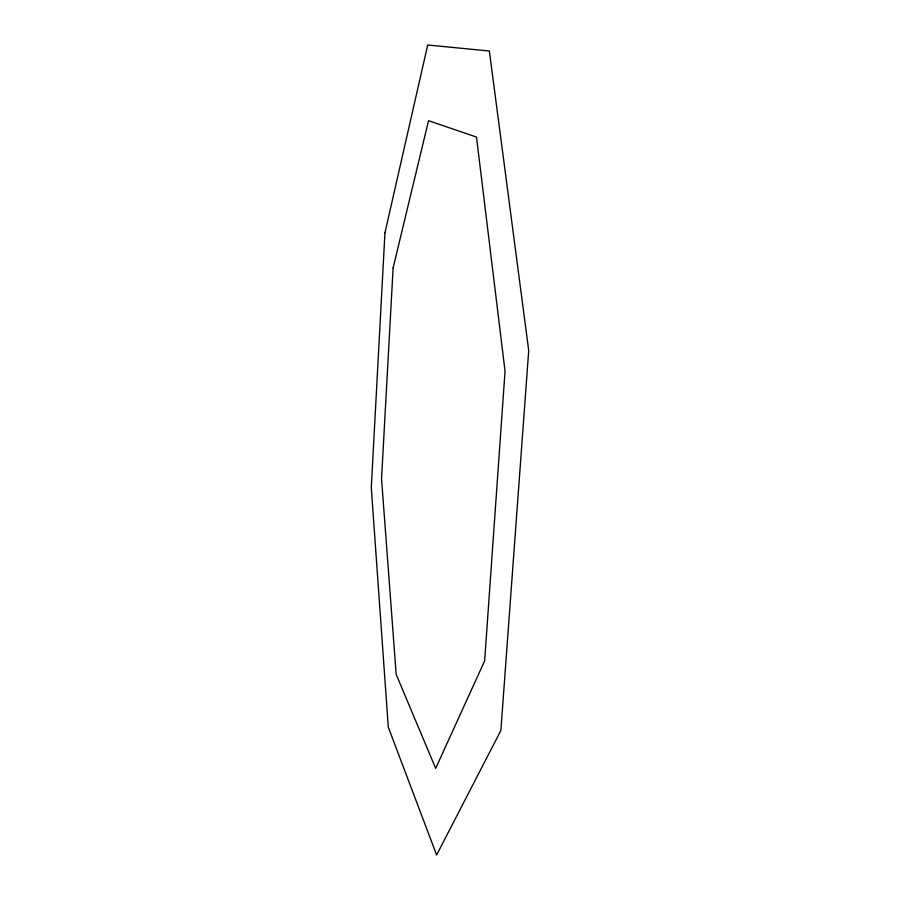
<?xml version="1.0" encoding="UTF-8"?>
<svg xmlns="http://www.w3.org/2000/svg" width="900" height="900" viewBox="0 0 900 900"><rect width="100%" height="100%" fill="white"/><g stroke="black" fill="none" stroke-linecap="round" stroke-linejoin="round"><path stroke-width="1.35" d="M384.952 232.785L371.284 487.665L388.294 727.178L436.624 855L500.861 730.519L528.716 350.572L489.353 51.008L427.702 45L384.952 232.785M393.131 267.896L381.544 478.721L396.18 674.404L435.668 768.352L484.639 660.881L505.046 371.194L476.494 137.07L428.535 120.69L393.131 267.896"/></g></svg>
